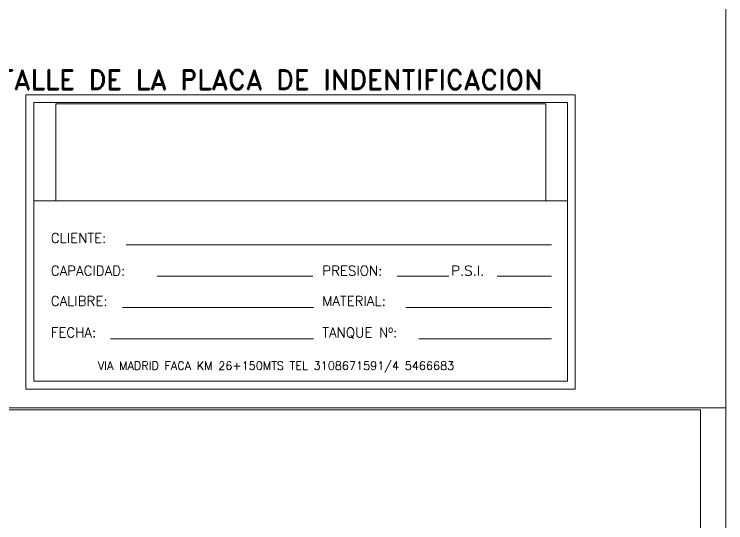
# Model space of a CAD drawing. Extents: x 174420 to 213214, y -41877 to -13498.
# Drawn here: x 210494 to 213214, y -28010 to -26067 of the extents above; entities that cross this region are included whole.
import ezdxf

# ---------------------------------------------------------------- set-up
doc = ezdxf.new("R2010")
doc.units = 0
doc.header["$LTSCALE"] = 500
doc.header["$MEASUREMENT"] = 0
doc.layers.get('0').update_dxf_attribs({"linetype": 'CONTINUOUS', "lineweight": 9})
doc.layers.add('COTAS', color=2, linetype='CONTINUOUS', lineweight=9)
doc.layers.add('FIBRA', color=3, linetype='CONTINUOUS', lineweight=20)
doc.styles.add('ROMAND', font='romand')
doc.styles.get("Standard").update_dxf_attribs({"font": 'SIMPLEX.shx', "width": 0.8, "height": 80})
picture_1 = doc.add_image_def('image1.jpg', size_in_pixel=(1415, 280))

msp = doc.modelspace()

# ---------------------------------------------------------------- linework, layer by layer
at = {"lineweight": 9}
for p, q in [((213214.1, -26071), (213214.1, -29821)), ((210539.1, -26374.7), (212639.1, -26374.7)), ((210539.1, -26374.7), (210539.1, -27499.7)), ((212639.1, -26374.7), (212639.1, -27499.7)), ((210569.1, -26404.7), (212609.1, -26404.7)), ((210569.1, -26404.7), (210569.1, -27469.7)), ((212609.1, -26404.7), (212609.1, -27469.7)), ((210569.1, -26779.7), (212609.1, -26779.7)), ((210922.1, -26948), (212547.9, -26948)), ((211041.1, -27068), (211636.2, -27068)), ((211957.5, -27068), (212155.1, -27068)), ((212340.8, -27068), (212547.9, -27068)), ((210907.8, -27188), (211638.6, -27188)), ((211990.9, -27188), (212547.9, -27188)), ((210862.5, -27308), (211638.6, -27308)), ((212040.8, -27308), (212547.9, -27308)), ((210569.1, -27469.7), (212609.1, -27469.7)), ((210539.1, -27499.7), (212639.1, -27499.7)), ((210215.6, -27571), (213214.1, -27571))]:
    msp.add_line(p, q, dxfattribs=at)
at = {"layer": 'FIBRA', "lineweight": 9}
msp.add_line((213214.1, -29821), (213214.1, -20748), dxfattribs=at)

# ---------------------------------------------------------------- texts
at = {"lineweight": 9}
for s, height, p in [('CLIENTE:', 37.5, (210634, -26940.8)), ('CAPACIDAD:', 37.5, (210634, -27066)), ('PRESION:', 37.5, (211671.9, -27066)), ('P.S.I.', 37.5, (212164.6, -27066)), ('CALIBRE:', 37.5, (210634, -27181.7)), ('MATERIAL:', 37.5, (211671.9, -27181.7)), ('FECHA:', 37.5, (210634, -27302.1)), ('TANQUE Nº:', 37.5, (211671.9, -27302.1)), ('VIA MADRID FACA KM 26+150MTS TEL 3108671591/4 5466683', 31.5, (210813.9, -27425.9))]:
    msp.add_text(s, height=height, dxfattribs=at).set_placement(p)
at = {"layer": 'COTAS', "lineweight": 9, "style": 'ROMAND'}
msp.add_text('DETALLE DE LA PLACA DE INDENTIFICACION', height=75, dxfattribs=at).set_placement((210309.1, -26354.5))

# ---------------------------------------------------------------- pictures from other files: only their frames are drawn
at = {"layer": 'COTAS', "lineweight": 9}
image = msp.add_image(picture_1, insert=(210653.5, -26779.7), size_in_units=(1872.4, 370.5), dxfattribs=at)
image.dxf.flags = 7
image = msp.add_image(picture_1, insert=(210315.7, -28133.5), size_in_units=(2802.2, 554.5), dxfattribs=at)
image.dxf.flags = 7

doc.saveas('drawing.dxf')
